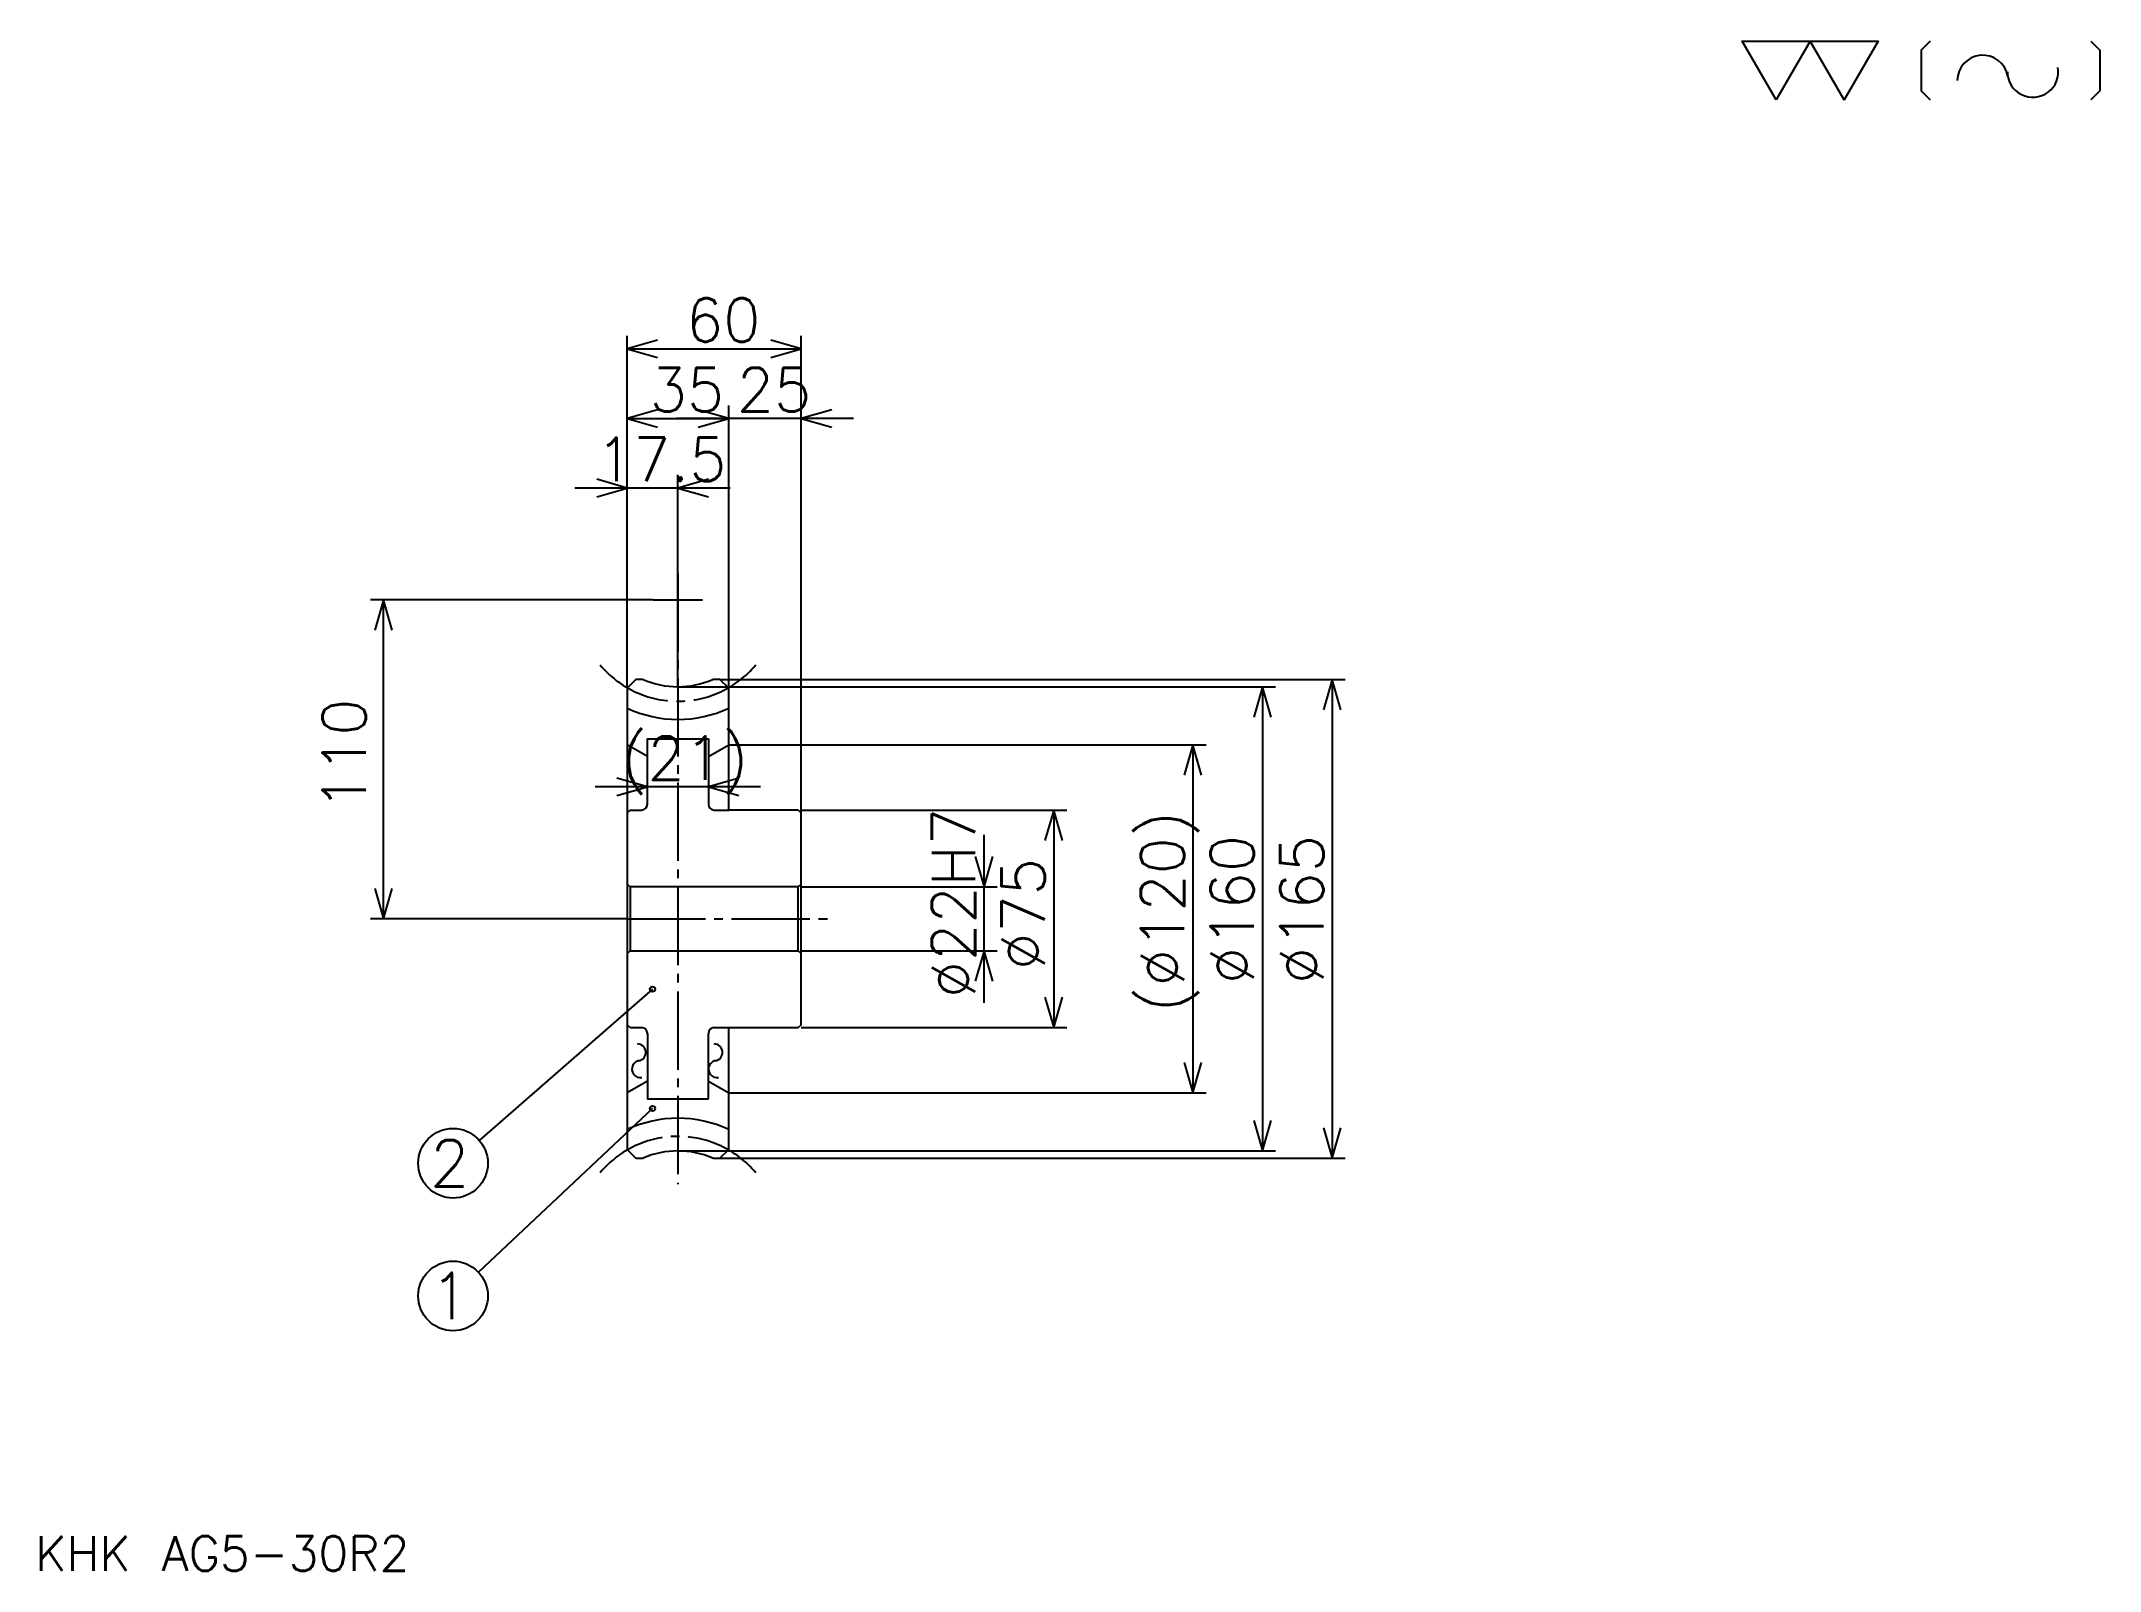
# Model space of a CAD drawing. Extents: x 32 to 742, y 33 to 560.
import ezdxf

# ---------------------------------------------------------------- set-up
doc = ezdxf.new("R2010")
doc.units = 0
doc.linetypes.add('DASHDOT', pattern=[36, 27, -3, 3, -3])
doc.layers.get('0').update_dxf_attribs({"linetype": 'CONTINUOUS'})
doc.layers.add('DASHDOT', color=6, linetype='DASHDOT')
doc.styles.add('KANJI', font='TXT', dxfattribs={"bigfont": 'BIGFONT'})

msp = doc.modelspace()

# ---------------------------------------------------------------- linework, layer by layer
at = {"color": 5}
for p, q in [((234, 340.25), (234, 458.75)), ((234, 454.25), (294, 454.25)), ((294, 340.25), (294, 458.75)), ((269, 340.25), (269, 434.75)), ((234, 430.25), (269, 430.25)), ((312, 430.25), (251, 430.25)), ((269.5, 406.25), (216, 406.25)), ((251.5, 367.75), (251.5, 410.75)), ((243, 367.75), (145.5, 367.75)), ((150, 257.75), (150, 367.75)), ((251.5, 337.75), (251.5, 367.75)), ((234, 337.25), (234, 340.25)), ((251.5, 337.75), (294, 337.75)), ((266, 340.25), (294, 340.25)), ((269, 337.25), (269, 340.25)), ((294, 340.25), (481.5, 340.25)), ((294, 294.25), (294, 340.25)), ((294, 337.75), (457.5, 337.75)), ((453, 337.75), (453, 177.75)), ((477, 340.25), (477, 175.25)), ((269, 317.75), (294, 317.75)), ((294, 317.75), (433.5, 317.75)), ((429, 317.75), (429, 197.75)), ((280, 303.25), (223, 303.25)), ((294, 295.25), (385.5, 295.25)), ((381, 295.25), (381, 220.25)), ((357, 228.75), (357, 286.75)), ((294, 268.75), (361.5, 268.75)), ((234, 257.75), (145.5, 257.75)), ((294, 246.75), (361.5, 246.75)), ((242.75, 233.5), (183.041092, 181.390411)), ((294, 220.25), (385.5, 220.25)), ((242.75, 192.375), (182.74353, 135.968918)), ((269, 197.75), (294, 197.75)), ((294, 197.75), (433.5, 197.75)), ((251.5, 177.75), (294, 177.75)), ((294, 177.75), (457.5, 177.75)), ((266, 175.25), (294, 175.25)), ((294, 175.25), (481.5, 175.25))]:
    msp.add_line(p, q, dxfattribs=at)
at = {"color": 4}
for p, q in [((262, 319.75), (262, 297.25)), ((241, 313.708557), (234, 317.75)), ((262, 313.708557), (269, 317.75)), ((264, 295.25), (269, 295.25)), ((294, 269.75), (293, 268.75)), ((234, 245.75), (235, 246.75)), ((294, 245.75), (293, 246.75)), ((264, 220.25), (269, 220.25)), ((262, 195.75), (262, 218.25)), ((241, 201.791443), (234, 197.75)), ((262, 201.791443), (269, 197.75))]:
    msp.add_line(p, q, dxfattribs=at)
at = {"color": 7}
for points in [[(630, 540), (618.299988, 560.280029), (665.099976, 560.280029), (653.400024, 540), (641.700012, 560.280029), (630, 540)], [(683.039978, 560.280029), (679.919983, 557.159973), (679.919983, 543.119995), (683.039978, 540)], [(738.419983, 560.280029), (741.539978, 557.159973), (741.539978, 543.119995), (738.419983, 540)]]:
    msp.add_lwpolyline(points, dxfattribs=at)
at = {"color": 5}
for points in [[(244.5, 457.25), (234, 454.25), (244.5, 451.25)], [(283.5, 451.25), (294, 454.25), (283.5, 457.25)], [(244.5, 433.25), (234, 430.25), (244.5, 427.25)], [(258.5, 427.25), (269, 430.25), (258.5, 433.25)], [(258.5, 427.25), (269, 430.25), (258.5, 433.25)], [(304.5, 433.25), (294, 430.25), (304.5, 427.25)], [(223.5, 403.25), (234, 406.25), (223.5, 409.25)], [(262, 409.25), (251.5, 406.25), (262, 403.25)], [(153, 357.25), (150, 367.75), (147, 357.25)], [(456, 327.25), (453, 337.75), (450, 327.25)], [(480, 329.75), (477, 340.25), (474, 329.75)], [(432, 307.25), (429, 317.75), (426, 307.25)], [(230.5, 300.25), (241, 303.25), (230.5, 306.25)], [(272.5, 306.25), (262, 303.25), (272.5, 300.25)], [(384, 284.75), (381, 295.25), (378, 284.75)], [(354, 279.25), (357, 268.75), (360, 279.25)], [(147, 268.25), (150, 257.75), (153, 268.25)], [(360, 236.25), (357, 246.75), (354, 236.25)], [(378, 230.75), (381, 220.25), (384, 230.75)], [(426, 208.25), (429, 197.75), (432, 208.25)], [(450, 188.25), (453, 177.75), (456, 188.25)], [(474, 185.75), (477, 175.25), (480, 185.75)]]:
    msp.add_lwpolyline(points, dxfattribs=at)
at = {"color": 4}
for points in [[(239.510422, 340.25), (237, 340.25), (234, 337.25), (234, 245.75)], [(263.489563, 175.25), (266, 175.25), (269, 178.25), (269, 220.25), (293, 220.25), (294, 221.25), (294, 294.25), (293, 295.25), (269, 295.25), (269, 337.25), (266, 340.25), (263.489563, 340.25)], [(241, 297.25), (241, 319.75), (262, 319.75)], [(234, 294.25), (235, 295.25), (239, 295.25)], [(234, 269.75), (235, 268.75), (235, 246.75), (293, 246.75), (293, 268.75), (235, 268.75)], [(234, 245.75), (234, 178.25), (237, 175.25), (239.510422, 175.25)], [(234, 221.25), (235, 220.25), (239, 220.25)], [(241, 218.25), (241, 195.75), (262, 195.75)]]:
    msp.add_lwpolyline(points, dxfattribs=at)
at = {"color": 5}
for centre, radius in [((242.75, 233.5), 0.9), ((242.75, 192.375), 0.9), ((174, 173.5), 12), ((174, 127.75), 12)]:
    msp.add_circle(centre, radius, dxfattribs=at)
at = {"color": 7}
for centre, radius, start, end in [((701.174988, 546.66626), 8.775, 10, 180), ((718.458374, 549.713745), 8.775, 180, 10), ((237.537079, 211.699997), 2.925, 280, 90), ((263.937073, 211.699997), 2.925, 280, 90), ((238.552917, 205.938873), 2.925, 90, 280), ((264.952911, 205.938873), 2.925, 90, 280)]:
    msp.add_arc(centre, radius, start, end, dxfattribs=at)
at = {"color": 4}
for centre, radius, start, end in [((251.5, 367.75), 30, 246.443537327, 293.556462673), ((251.5, 367.75), 41.25, 244.897277957, 295.102722043), ((239, 297.25), 2, 270, 0), ((264, 297.25), 2, 180, 270), ((239, 218.25), 2, 0, 90), ((264, 218.25), 2, 90, 180), ((251.5, 147.75), 41.25, 64.897277957, 115.102722043), ((251.5, 147.75), 30, 66.443537327, 113.556462673)]:
    msp.add_arc(centre, radius, start, end, dxfattribs=at)
at = {"layer": 'DASHDOT', "color": 7}
for p, q in [((251.5, 376.75), (251.5, 166.25)), ((243, 367.75), (260, 367.75)), ((234, 257.75), (303, 257.75))]:
    msp.add_line(p, q, dxfattribs=at)
for centre, start, end in [((251.5, 367.75), 219.999998481, 319.999997511), ((251.5, 147.75), 40.000002489, 140.000001519)]:
    msp.add_arc(centre, 35, start, end, dxfattribs=at)

# ---------------------------------------------------------------- texts
at = {"color": 7, "style": 'KANJI'}
for s, height, p in [('60', 15, (254.25, 456.649994)), ('35', 15, (241.75, 432.649994)), ('25', 15, (271.75, 432.649994)), ('17.5', 15, (223.25, 408.649994)), ('(21)', 15, (232, 305.649994)), ('2', 16, (166, 165.5)), ('1', 16, (166, 119.75)), ('KHK AG5-30R2', 12, (30, 33))]:
    msp.add_text(s, height=height, dxfattribs=at).set_placement(p)
for s, p in [('110', (144, 295.125)), ('%%c22H7', (354, 230.375)), ('(%%c120)', (426, 225.5)), ('%%c160', (450, 235.25)), ('%%c165', (474, 235.25)), ('%%c75', (378, 240.125))]:
    msp.add_text(s, height=15, rotation=90, dxfattribs=at).set_placement(p)

doc.saveas('drawing.dxf')
